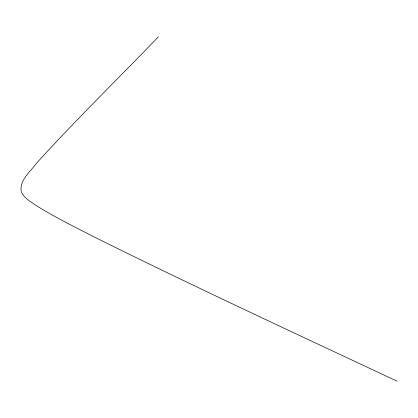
<?xml version="1.0" encoding="UTF-8"?>
<svg xmlns="http://www.w3.org/2000/svg" width="418" height="418" viewBox="0 0 418 418"><rect width="100%" height="100%" fill="white"/><g stroke="black" fill="none" stroke-linecap="round" stroke-linejoin="round"><path stroke-width="0.63" d="M158.427 36.794C117.594 79.221 75.334 120.327 35.833 164.018C29.939 172.185 18.998 180.607 21.328 191.919C24.092 198.247 30.707 201.575 36.016 205.452C54.951 217.198 74.947 227.094 94.766 237.236C194.725 286.926 296.069 333.752 397.1 381.206"/></g></svg>
